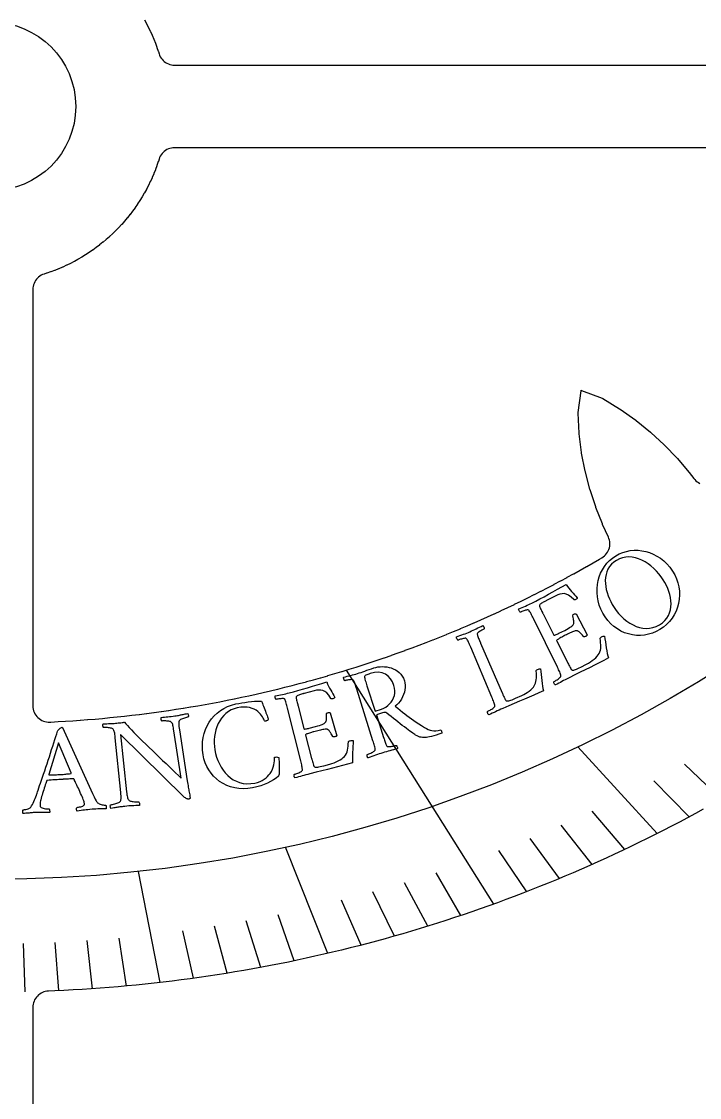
# Model space of a CAD drawing. Header units: millimetres. Extents: x -31.9 to 31.9, y -31.9 to 31.9.
# Drawn here: x 0.46 to 10.93, y -15.29 to 1.31 of the extents above; entities that cross this region are included whole.
import ezdxf

# ---------------------------------------------------------------- set-up
doc = ezdxf.new("R2010")
doc.units = ezdxf.units.MM
for name, color, linetype in [('CUT_INNER', 6, 'Continuous'), ('ENGRAVE', 7, 'Continuous'), ('ENGRAVE_FINE', 8, 'Continuous'), ('TEXT', 5, 'Continuous')]:
    doc.layers.add(name, color=color, linetype=linetype)

msp = doc.modelspace()

# ---------------------------------------------------------------- linework, layer by layer
at = {"layer": 'CUT_INNER'}
for points in [[(2.36, 1.3351), (2.3906, 1.2795), (2.392, 1.2768), (2.4213, 1.2205), (2.4227, 1.2177), (2.4505, 1.1607), (2.4518, 1.1579), (2.4782, 1.1002), (2.4795, 1.0974), (2.5045, 1.0391), (2.5057, 1.0362), (2.5292, 0.9773), (2.5303, 0.9744), (2.5525, 0.9149), (2.5535, 0.912), (2.5741, 0.852), (2.5751, 0.8491), (2.5867, 0.8125), (2.5952, 0.7897), (2.6058, 0.7679), (2.6185, 0.7472), (2.6331, 0.7278), (2.6496, 0.7099), (2.6677, 0.6937), (2.6873, 0.6793), (2.7082, 0.667), (2.7302, 0.6567), (2.7531, 0.6486), (2.7767, 0.6427), (2.8008, 0.6392), (2.825, 0.638), (11.4475, 0.638)], [(11.4475, -0.638), (2.825, -0.638), (2.8008, -0.6392), (2.7767, -0.6427), (2.7531, -0.6486), (2.7302, -0.6567), (2.7082, -0.667), (2.6873, -0.6793), (2.6677, -0.6937), (2.6496, -0.7099), (2.6331, -0.7278), (2.6185, -0.7472), (2.6058, -0.7679), (2.5952, -0.7897), (2.5867, -0.8125), (2.5751, -0.8491), (2.5741, -0.852), (2.5535, -0.912), (2.5525, -0.9149), (2.5303, -0.9744), (2.5292, -0.9773), (2.5057, -1.0362), (2.5045, -1.0391), (2.4795, -1.0974), (2.4782, -1.1002), (2.4518, -1.1579), (2.4505, -1.1607), (2.4227, -1.2177), (2.4213, -1.2205), (2.392, -1.2768), (2.3906, -1.2795), (2.36, -1.3351), (2.3585, -1.3378), (2.3265, -1.3927), (2.3249, -1.3953), (2.2916, -1.4493), (2.29, -1.4519), (2.2554, -1.5051), (2.2537, -1.5077), (2.2177, -1.56), (2.216, -1.5625), (2.1788, -1.614), (2.177, -1.6165), (2.1385, -1.667), (2.1366, -1.6694), (2.097, -1.719), (2.095, -1.7213), (2.0542, -1.7699), (2.0522, -1.7722), (2.0101, -1.8198), (2.008, -1.8221), (1.9648, -1.8686), (1.9627, -1.8708), (1.9184, -1.9162), (1.9162, -1.9184), (1.8708, -1.9627), (1.8686, -1.9648), (1.8221, -2.008), (1.8198, -2.0101), (1.7722, -2.0522), (1.7699, -2.0542), (1.7213, -2.095), (1.719, -2.097), (1.6694, -2.1366), (1.667, -2.1385), (1.6165, -2.177), (1.614, -2.1788), (1.5625, -2.216), (1.56, -2.2177), (1.5077, -2.2537), (1.5051, -2.2554), (1.4519, -2.29), (1.4493, -2.2916), (1.3953, -2.3249), (1.3927, -2.3265), (1.3378, -2.3585), (1.3351, -2.36), (1.2795, -2.3906), (1.2768, -2.392), (1.2205, -2.4213), (1.2177, -2.4227), (1.1607, -2.4505), (1.1579, -2.4518), (1.1002, -2.4782), (1.0974, -2.4795), (1.0391, -2.5045), (1.0362, -2.5057), (0.9773, -2.5292), (0.9744, -2.5303), (0.9149, -2.5525), (0.912, -2.5535), (0.852, -2.5741), (0.8491, -2.5751), (0.8125, -2.5867), (0.7897, -2.5952), (0.7679, -2.6058), (0.7472, -2.6185), (0.7278, -2.6331), (0.7099, -2.6496), (0.6937, -2.6677), (0.6793, -2.6873), (0.667, -2.7082), (0.6567, -2.7302), (0.6486, -2.7531), (0.6427, -2.7767), (0.6392, -2.8008), (0.638, -2.825), (0.638, -9.2503), (0.6393, -9.2755), (0.6431, -9.3004), (0.6494, -9.3249), (0.6581, -9.3486), (0.6692, -9.3713), (0.6826, -9.3927), (0.698, -9.4127), (0.7153, -9.431), (0.7345, -9.4475), (0.7551, -9.462), (0.7772, -9.4743), (0.8004, -9.4844), (0.8244, -9.492), (0.8491, -9.4972), (0.8742, -9.4999), (0.8995, -9.5), (0.9137, -9.4993), (0.9153, -9.4993), (1.0279, -9.4934), (1.0295, -9.4933), (1.1421, -9.4867), (1.1436, -9.4866), (1.2562, -9.4794), (1.2577, -9.4793), (1.3703, -9.4713), (1.3718, -9.4712), (1.4843, -9.4625), (1.4858, -9.4624), (1.5983, -9.4531), (1.5998, -9.453), (1.7122, -9.4429), (1.7137, -9.4428), (1.826, -9.4321), (1.8275, -9.4319), (1.9398, -9.4205), (1.9413, -9.4204), (2.0535, -9.4083), (2.055, -9.4081), (2.1671, -9.3953), (2.1686, -9.3951), (2.2807, -9.3817), (2.2822, -9.3815), (2.3941, -9.3673), (2.3956, -9.3671), (2.5075, -9.3523), (2.509, -9.3521), (2.6207, -9.3366), (2.6223, -9.3363), (2.7339, -9.3201), (2.7354, -9.3199), (2.847, -9.303), (2.8485, -9.3028), (2.9599, -9.2852), (2.9615, -9.285), (3.0728, -9.2667), (3.0743, -9.2664), (3.1855, -9.2475), (3.187, -9.2472), (3.2981, -9.2276), (3.2996, -9.2273), (3.4106, -9.207), (3.4121, -9.2067), (3.523, -9.1857), (3.5245, -9.1855), (3.6352, -9.1638), (3.6367, -9.1635), (3.7473, -9.1411), (3.7488, -9.1408), (3.8593, -9.1178), (3.8608, -9.1175), (3.9711, -9.0938), (3.9726, -9.0934), (4.0827, -9.0691), (4.0842, -9.0687), (4.1942, -9.0437), (4.1957, -9.0433), (4.3056, -9.0176), (4.3071, -9.0172), (4.4168, -8.9908), (4.4182, -8.9905), (4.5278, -8.9634), (4.5293, -8.963), (4.6386, -8.9353), (4.6401, -8.9349), (4.7493, -8.9065), (4.7508, -8.9061), (4.8598, -8.877), (4.8613, -8.8766), (4.9701, -8.8468), (4.9716, -8.8464), (5.0802, -8.816), (5.0817, -8.8156), (5.1901, -8.7845), (5.1916, -8.7841), (5.2999, -8.7523), (5.3013, -8.7519), (5.4094, -8.7194), (5.4109, -8.719), (5.5187, -8.6859), (5.5202, -8.6855), (5.6279, -8.6517), (5.6293, -8.6513), (5.7368, -8.6169), (5.7382, -8.6164), (5.8455, -8.5813), (5.8469, -8.5808), (5.954, -8.5451), (5.9554, -8.5446), (6.0622, -8.5083), (6.0637, -8.5078), (6.1702, -8.4707), (6.1717, -8.4702), (6.278, -8.4325), (6.2795, -8.432), (6.3856, -8.3937), (6.387, -8.3932), (6.4929, -8.3542), (6.4943, -8.3536), (6.6, -8.314), (6.6014, -8.3135), (6.7068, -8.2732), (6.7082, -8.2726), (6.8134, -8.2317), (6.8148, -8.2311), (6.9197, -8.1896), (6.9211, -8.189), (7.0257, -8.1468), (7.0271, -8.1462), (7.1315, -8.1034), (7.1329, -8.1028), (7.237, -8.0593), (7.2384, -8.0587), (7.3423, -8.0145), (7.3437, -8.0139), (7.4472, -7.9692), (7.4486, -7.9686), (7.5519, -7.9231), (7.5533, -7.9225), (7.6563, -7.8765), (7.6577, -7.8759), (7.7605, -7.8292), (7.7618, -7.8286), (7.8643, -7.7813), (7.8657, -7.7806), (7.9678, -7.7327), (7.9692, -7.732), (8.071, -7.6835), (8.0724, -7.6828), (8.174, -7.6336), (8.1753, -7.633), (8.2766, -7.5832), (8.278, -7.5825), (8.3789, -7.5321), (8.3803, -7.5314), (8.4809, -7.4803), (8.4822, -7.4796), (8.5825, -7.428), (8.5839, -7.4273), (8.6839, -7.375), (8.6853, -7.3743), (8.7849, -7.3214), (8.7863, -7.3207), (8.8856, -7.2672), (8.887, -7.2665), (8.986, -7.2124), (8.9873, -7.2116), (9.086, -7.1569), (9.0873, -7.1562), (9.1857, -7.1009), (9.187, -7.1001), (9.285, -7.0442), (9.2863, -7.0435), (9.384, -6.9869), (9.3853, -6.9862), (9.4214, -6.965), (9.4419, -6.9515), (9.4611, -6.9361), (9.4786, -6.9189), (9.4943, -6.9001), (9.5081, -6.8798), (9.5199, -6.8583), (9.5295, -6.8357), (9.5368, -6.8123), (9.5418, -6.7882), (9.5444, -6.7638), (9.5447, -6.7393), (9.5425, -6.7148), (9.5379, -6.6907), (9.531, -6.6672), (9.5218, -6.6444), (9.4316, -6.4494), (9.4288, -6.4428), (9.3283, -6.188), (9.3258, -6.1811), (9.2395, -5.9179), (9.2374, -5.9106), (9.1662, -5.6385), (9.1644, -5.6309), (9.1093, -5.3494), (9.108, -5.3412), (9.071, -5.0498), (9.0701, -5.0398), (9.0561, -4.7354), (9.0561, -4.7301), (9.0565, -4.7247), (9.0993, -4.3864), (9.1003, -4.3806), (9.106, -4.3824), (9.4245, -4.5042), (9.4295, -4.5063), (9.4342, -4.5088), (9.696, -4.6646), (9.7044, -4.6701), (9.9439, -4.8401), (9.9506, -4.8452), (10.1729, -5.0265), (10.1788, -5.0316), (10.3852, -5.2227), (10.3905, -5.228), (10.582, -5.4281), (10.587, -5.4336), (10.7643, -5.6423), (10.7688, -5.6479), (10.8387, -5.7405), (10.8544, -5.7593), (10.8718, -5.7765), (10.8908, -5.7918), (10.9112, -5.8053), (10.9329, -5.8166)], [(10.9869, -10.8447), (10.8642, -10.9118), (10.7411, -10.978), (10.6177, -11.0436), (10.4938, -11.1083), (10.3695, -11.1723), (10.2448, -11.2356), (10.1197, -11.2981), (9.9943, -11.3598), (9.8685, -11.4207), (9.7423, -11.4809), (9.6157, -11.5403), (9.4888, -11.5989), (9.3615, -11.6567), (9.2339, -11.7138), (9.1059, -11.77), (8.9776, -11.8255), (8.8489, -11.8802), (8.7199, -11.9341), (8.5906, -11.9872), (8.4609, -12.0395), (8.331, -12.091), (8.2007, -12.1418), (8.0701, -12.1917), (7.9392, -12.2408), (7.808, -12.2891), (7.6765, -12.3366), (7.5448, -12.3833), (7.4127, -12.4292), (7.2804, -12.4743), (7.1478, -12.5185), (7.0149, -12.562), (6.8817, -12.6046), (6.7483, -12.6464), (6.6147, -12.6874), (6.4808, -12.7276), (6.3466, -12.767), (6.2122, -12.8055), (6.0776, -12.8432), (5.9428, -12.8801), (5.8077, -12.9161), (5.6724, -12.9513), (5.5369, -12.9857), (5.4012, -13.0193), (5.2653, -13.052), (5.1291, -13.0839), (4.9928, -13.115), (4.8563, -13.1452), (4.7196, -13.1746), (4.5828, -13.2031), (4.4458, -13.2308), (4.3086, -13.2577), (4.1712, -13.2837), (4.0337, -13.3088), (3.896, -13.3332), (3.7582, -13.3567), (3.6202, -13.3793), (3.4821, -13.4011), (3.3439, -13.422), (3.2056, -13.4421), (3.0671, -13.4614), (2.9285, -13.4798), (2.7898, -13.4973), (2.651, -13.514), (2.5121, -13.5298), (2.3731, -13.5448), (2.234, -13.559), (2.0948, -13.5722), (1.9556, -13.5847), (1.8163, -13.5962), (1.6769, -13.607), (1.5374, -13.6168), (1.3979, -13.6258), (1.2583, -13.634), (1.1187, -13.6413), (0.9791, -13.6477), (0.878, -13.6517), (0.8542, -13.6538), (0.8307, -13.6582), (0.8077, -13.6648), (0.7855, -13.6735), (0.7641, -13.6844), (0.744, -13.6972), (0.7251, -13.7119), (0.7077, -13.7283), (0.692, -13.7463), (0.6781, -13.7658), (0.6661, -13.7864), (0.6561, -13.8082), (0.6482, -13.8308), (0.6426, -13.854), (0.6391, -13.8777), (0.638, -13.9015), (0.638, -19.9685)]]:
    msp.add_lwpolyline(points, dxfattribs=at)
msp.add_circle((0, 0), 1.3, dxfattribs=at)
at = {"layer": 'ENGRAVE'}
for points in [[(7.7541, -12.3087), (5.4795, -8.698)], [(10.2736, -11.221), (9.048, -9.8824)], [(5.1905, -13.0697), (4.5399, -11.4314)], [(2.6012, -13.5198), (2.2711, -11.8041)]]:
    msp.add_lwpolyline(points, dxfattribs=at)
msp.add_circle((0, 9.1156), 21.0426, dxfattribs=at)
at = {"layer": 'ENGRAVE_FINE'}
for points in [[(11.2638, -10.6898), (10.6971, -10.152)], [(10.7702, -10.9625), (10.2244, -10.4069)], [(9.7743, -11.4657), (9.2723, -10.8767)], [(9.2725, -11.6966), (8.7932, -11.092)], [(8.7684, -11.9139), (8.3125, -11.2945)], [(8.2622, -12.1179), (7.8302, -11.4843)], [(7.2442, -12.4864), (6.8615, -11.8269)], [(6.7328, -12.6513), (6.3755, -11.9799)], [(5.7058, -12.9427), (5.4005, -12.2503)], [(6.2199, -12.8033), (5.8884, -12.121)], [(4.157, -13.2863), (3.9324, -12.5686)], [(4.6742, -13.1841), (4.4224, -12.474)], [(3.1204, -13.4541), (2.951, -12.7238)], [(3.639, -13.3763), (3.4419, -12.6518)], [(0.5206, -13.6628), (0.4922, -12.9168)], [(1.0411, -13.6449), (0.9843, -12.9003)], [(1.5614, -13.6152), (1.4763, -12.8728)], [(2.0815, -13.5735), (1.9681, -12.8342)]]:
    msp.add_lwpolyline(points, dxfattribs=at)
at = {"layer": 'TEXT'}
for points in [[(9.6347, -6.935), (9.6887, -6.906), (9.7442, -6.8828), (9.8013, -6.8656), (9.86, -6.8542), (9.9195, -6.8487), (9.9791, -6.849), (10.0387, -6.8553), (10.0984, -6.8674), (10.1574, -6.8852), (10.2149, -6.9087), (10.2709, -6.9378), (10.3254, -6.9726), (10.3774, -7.0132), (10.4259, -7.0597), (10.471, -7.1122), (10.5125, -7.1708), (10.5467, -7.2296), (10.5743, -7.29), (10.5952, -7.3518), (10.6093, -7.4151), (10.6171, -7.4789), (10.6188, -7.5424), (10.6146, -7.6054), (10.6043, -7.6681), (10.5881, -7.7293), (10.5661, -7.7881), (10.5383, -7.8444), (10.5047, -7.8983), (10.4656, -7.9486), (10.4213, -7.9944), (10.3719, -8.0356), (10.3174, -8.0722), (10.2603, -8.1028), (10.2016, -8.1272), (10.1411, -8.1454), (10.0791, -8.1573), (10.0165, -8.1628), (9.9545, -8.1619), (9.8931, -8.1546), (9.8324, -8.1409), (9.7731, -8.1209), (9.716, -8.095), (9.6611, -8.0632), (9.6084, -8.0254), (9.559, -7.9819), (9.5136, -7.9327), (9.4724, -7.878), (9.4352, -7.8176), (9.4048, -7.7566), (9.3808, -7.6946), (9.3632, -7.6317), (9.3519, -7.5677), (9.3465, -7.5037), (9.3467, -7.4408), (9.3524, -7.3789), (9.3635, -7.3179), (9.38, -7.2588), (9.4017, -7.2024), (9.4286, -7.1486), (9.4607, -7.0975), (9.4976, -7.0499), (9.5388, -7.007), (9.5845, -6.9687), (9.6347, -6.935)], [(9.6458, -7.0056), (9.6037, -7.0342), (9.568, -7.0661), (9.5385, -7.1013), (9.5155, -7.1398), (9.4979, -7.1808), (9.4853, -7.2233), (9.4775, -7.2675), (9.4745, -7.3133), (9.4759, -7.3601), (9.481, -7.4073), (9.49, -7.455), (9.5027, -7.503), (9.5186, -7.5506), (9.5368, -7.5968), (9.5575, -7.6416), (9.5806, -7.685), (9.6106, -7.7337), (9.6438, -7.7803), (9.6804, -7.8249), (9.7203, -7.8675), (9.7629, -7.907), (9.8075, -7.9424), (9.854, -7.9738), (9.9026, -8.001), (9.9526, -8.0233), (10.0032, -8.0398), (10.0546, -8.0504), (10.1066, -8.0551), (10.1587, -8.0529), (10.2102, -8.0427), (10.2611, -8.0246), (10.3113, -7.9986), (10.3559, -7.968), (10.3938, -7.9342), (10.425, -7.8972), (10.4493, -7.857), (10.4675, -7.8144), (10.4804, -7.7702), (10.488, -7.7243), (10.4903, -7.6769), (10.4879, -7.6286), (10.4814, -7.5804), (10.4707, -7.5322), (10.456, -7.484), (10.4381, -7.4367), (10.4178, -7.391), (10.3951, -7.347), (10.37, -7.3046), (10.3379, -7.2574), (10.3027, -7.2124), (10.2645, -7.1696), (10.2232, -7.1291), (10.1796, -7.0916), (10.1343, -7.0582), (10.0873, -7.0287), (10.0386, -7.0032), (9.989, -6.9824), (9.9393, -6.9671), (9.8895, -6.9572), (9.8395, -6.9528), (9.7899, -6.9548), (9.741, -6.9643), (9.693, -6.9812), (9.6458, -7.0056)], [(8.3405, -7.6642), (8.4009, -7.6336), (8.4638, -7.6007), (8.5292, -7.5653), (8.5971, -7.5274), (8.6659, -7.4887), (8.734, -7.4509), (8.8015, -7.4138), (8.8684, -7.3776), (8.8901, -7.4072), (8.9118, -7.4352), (8.9334, -7.4614), (8.955, -7.4859), (8.9766, -7.5099), (8.9982, -7.5345), (9.0199, -7.5595), (9.0416, -7.5851), (9.0387, -7.5917), (9.0336, -7.598), (9.0265, -7.604), (9.0173, -7.6096), (9.0071, -7.6142), (8.9986, -7.6158), (8.9918, -7.6144), (8.9868, -7.6101), (8.9463, -7.5708), (8.9082, -7.5424), (8.8725, -7.5249), (8.8392, -7.5184), (8.8069, -7.5196), (8.7744, -7.5254), (8.7417, -7.5358), (8.7086, -7.5509), (8.5654, -7.6249), (8.5592, -7.6282), (8.551, -7.6326), (8.5406, -7.6382), (8.5282, -7.645), (8.515, -7.6525), (8.5025, -7.6601), (8.4905, -7.6678), (8.4791, -7.6756), (8.4695, -7.6831), (8.4627, -7.69), (8.4589, -7.6963), (8.458, -7.7019), (8.4605, -7.7127), (8.4642, -7.7246), (8.4692, -7.7376), (8.4754, -7.7516), (8.4823, -7.7662), (8.4894, -7.781), (8.4967, -7.796), (8.5042, -7.8112), (8.5072, -7.8171), (8.5099, -7.8224), (8.5122, -7.827), (8.5142, -7.8309), (8.6781, -8.1572), (8.6812, -8.1598), (8.6868, -8.1602), (8.6949, -8.1585), (8.7055, -8.1547), (8.7177, -8.1495), (8.7305, -8.1438), (8.7437, -8.1375), (8.7575, -8.1306), (8.8472, -8.0848), (8.8761, -8.0696), (8.9014, -8.0557), (8.923, -8.043), (8.9409, -8.0317), (8.9556, -8.0211), (8.9675, -8.0105), (8.9764, -8), (8.9824, -7.9896), (8.9862, -7.9787), (8.9882, -7.9668), (8.9886, -7.9537), (8.9872, -7.9395), (8.9845, -7.9236), (8.9809, -7.9054), (8.9763, -7.8848), (8.9707, -7.862), (8.97, -7.8554), (8.9727, -7.849), (8.9789, -7.8428), (8.9884, -7.8367), (8.9983, -7.8322), (9.0073, -7.8295), (9.0154, -7.8288), (9.0225, -7.83), (9.1961, -8.1559), (9.1933, -8.1613), (9.1883, -8.1668), (9.1811, -8.1723), (9.1716, -8.1779), (9.1616, -8.1823), (9.1527, -8.184), (9.1451, -8.1831), (9.1385, -8.1795), (9.1204, -8.1595), (9.1047, -8.1427), (9.0913, -8.129), (9.0803, -8.1184), (9.0711, -8.1102), (9.063, -8.1037), (9.0561, -8.0988), (9.0504, -8.0956), (9.0451, -8.0935), (9.0397, -8.0918), (9.0342, -8.0907), (9.0285, -8.0901), (9.0209, -8.0899), (9.0108, -8.0917), (8.9982, -8.0956), (8.9829, -8.1015), (8.9661, -8.1087), (8.9486, -8.1165), (8.9304, -8.125), (8.9116, -8.134), (8.8927, -8.1432), (8.8744, -8.1523), (8.8568, -8.1611), (8.8397, -8.1698), (8.8279, -8.1759), (8.8153, -8.1825), (8.8021, -8.1896), (8.7881, -8.1972), (8.7743, -8.205), (8.7615, -8.2124), (8.7499, -8.2195), (8.7394, -8.2263), (8.731, -8.2328), (8.7257, -8.2386), (8.7233, -8.2439), (8.7241, -8.2487), (8.8916, -8.5822), (8.8926, -8.5842), (8.8939, -8.5867), (8.8953, -8.5896), (8.897, -8.5929), (8.9038, -8.6064), (8.9117, -8.6215), (8.9205, -8.6384), (8.9303, -8.657), (8.94, -8.6742), (8.9484, -8.6867), (8.9554, -8.6946), (8.9611, -8.6977), (8.9735, -8.6986), (8.9864, -8.6976), (8.9996, -8.6949), (9.0133, -8.6905), (9.0289, -8.684), (9.0482, -8.6753), (9.0709, -8.6644), (9.0973, -8.6511), (9.1824, -8.6072), (9.2136, -8.5901), (9.2436, -8.5714), (9.2726, -8.5513), (9.3005, -8.5297), (9.3259, -8.5075), (9.3474, -8.4856), (9.365, -8.464), (9.3788, -8.4427), (9.3909, -8.4186), (9.3992, -8.3928), (9.4038, -8.3655), (9.4047, -8.3366), (9.4032, -8.3065), (9.401, -8.2756), (9.398, -8.2438), (9.3942, -8.2111), (9.3946, -8.2049), (9.3978, -8.1989), (9.4041, -8.1929), (9.4132, -8.1871), (9.4281, -8.1798), (9.4411, -8.1753), (9.4522, -8.1735), (9.4614, -8.1745), (9.4683, -8.2172), (9.4751, -8.2613), (9.482, -8.3069), (9.4889, -8.3538), (9.4962, -8.3994), (9.5044, -8.4407), (9.5137, -8.4777), (9.524, -8.5105), (9.4528, -8.5485), (9.3815, -8.5856), (9.31, -8.6219), (9.2383, -8.6574), (9.1644, -8.6936), (9.086, -8.7323), (9.0031, -8.7734), (8.9157, -8.8169), (8.8855, -8.8321), (8.8569, -8.8468), (8.8302, -8.8611), (8.8052, -8.8748), (8.7807, -8.8882), (8.7556, -8.9015), (8.7299, -8.9146), (8.7035, -8.9275), (8.6982, -8.9248), (8.6934, -8.9202), (8.6889, -8.9137), (8.6848, -8.9053), (8.6816, -8.8966), (8.6795, -8.889), (8.6787, -8.8824), (8.6791, -8.8769), (8.6856, -8.8736), (8.6944, -8.8687), (8.7052, -8.8624), (8.7181, -8.8547), (8.7319, -8.846), (8.7449, -8.8369), (8.7574, -8.8274), (8.7692, -8.8175), (8.7791, -8.8081), (8.7858, -8.7999), (8.7893, -8.793), (8.7896, -8.7874), (8.7872, -8.7742), (8.7832, -8.7599), (8.7776, -8.7443), (8.7704, -8.7276), (8.7622, -8.7099), (8.7536, -8.6917), (8.7445, -8.6728), (8.735, -8.6533), (8.3659, -7.9024), (8.3562, -7.8829), (8.3467, -7.864), (8.3374, -7.8457), (8.3283, -7.828), (8.3193, -7.8117), (8.3103, -7.7975), (8.3014, -7.7853), (8.2926, -7.7751), (8.2878, -7.7712), (8.2804, -7.7694), (8.2705, -7.7696), (8.258, -7.772), (8.2441, -7.7757), (8.23, -7.7798), (8.2158, -7.7844), (8.2014, -7.7895), (8.1881, -7.7945), (8.1771, -7.7988), (8.1684, -7.8023), (8.1621, -7.8052), (8.1577, -7.802), (8.1532, -7.7972), (8.1486, -7.7908), (8.1438, -7.7828), (8.1399, -7.7744), (8.1375, -7.7669), (8.1368, -7.7603), (8.1377, -7.7546), (8.1639, -7.7431), (8.1899, -7.7318), (8.2157, -7.7207), (8.2414, -7.7098), (8.2667, -7.6988), (8.2917, -7.6875), (8.3163, -7.676), (8.3405, -7.6642)], [(7.8819, -9.0478), (7.8828, -9.0499), (7.8839, -9.0524), (7.8852, -9.0554), (7.8867, -9.0589), (7.8906, -9.0678), (7.895, -9.078), (7.8999, -9.0894), (7.9055, -9.1021), (7.9112, -9.1151), (7.917, -9.1275), (7.9228, -9.1391), (7.9285, -9.1501), (7.934, -9.1595), (7.9389, -9.1664), (7.9433, -9.1707), (7.9471, -9.1726), (7.9595, -9.1741), (7.9724, -9.1739), (7.9858, -9.172), (7.9997, -9.1683), (8.0157, -9.1627), (8.0354, -9.1551), (8.0587, -9.1454), (8.0858, -9.1337), (8.1881, -9.088), (8.2144, -9.0752), (8.2413, -9.0604), (8.2688, -9.0434), (8.2968, -9.0244), (8.3232, -9.0041), (8.3456, -8.9835), (8.364, -8.9626), (8.3785, -8.9415), (8.3888, -8.9209), (8.3974, -8.8984), (8.4043, -8.8738), (8.4096, -8.8473), (8.4127, -8.8181), (8.4133, -8.7857), (8.4114, -8.75), (8.4069, -8.7111), (8.4076, -8.7049), (8.4112, -8.699), (8.4178, -8.6935), (8.4272, -8.6881), (8.4426, -8.6817), (8.4558, -8.6779), (8.4669, -8.6768), (8.476, -8.6783), (8.4805, -8.7213), (8.4849, -8.7657), (8.4892, -8.8116), (8.4934, -8.8588), (8.4982, -8.9047), (8.5041, -8.9464), (8.5113, -8.9839), (8.5197, -9.0173), (8.4465, -9.0512), (8.3732, -9.0843), (8.2998, -9.1165), (8.2263, -9.1479), (8.1504, -9.1799), (8.07, -9.2142), (7.9849, -9.2506), (7.8952, -9.289), (7.8641, -9.3025), (7.8348, -9.3156), (7.8073, -9.3283), (7.7816, -9.3406), (7.7564, -9.3526), (7.7306, -9.3645), (7.7042, -9.3761), (7.6771, -9.3876), (7.672, -9.3845), (7.6674, -9.3796), (7.6633, -9.3729), (7.6597, -9.3644), (7.6569, -9.3555), (7.6553, -9.3477), (7.6548, -9.3411), (7.6555, -9.3357), (7.6623, -9.3327), (7.6713, -9.3283), (7.6824, -9.3227), (7.6958, -9.3157), (7.71, -9.3078), (7.7236, -9.2994), (7.7365, -9.2907), (7.7489, -9.2814), (7.7593, -9.2726), (7.7665, -9.2648), (7.7703, -9.2581), (7.771, -9.2525), (7.7693, -9.2392), (7.7661, -9.2246), (7.7613, -9.2088), (7.7551, -9.1917), (7.748, -9.1736), (7.7404, -9.1549), (7.7324, -9.1355), (7.724, -9.1155), (7.3975, -8.3451), (7.389, -8.3251), (7.3806, -8.3057), (7.3723, -8.2869), (7.3642, -8.2688), (7.3561, -8.252), (7.3479, -8.2372), (7.3398, -8.2246), (7.3316, -8.2139), (7.327, -8.2097), (7.3197, -8.2075), (7.3098, -8.2072), (7.2971, -8.2089), (7.283, -8.2117), (7.2688, -8.2151), (7.2543, -8.2189), (7.2397, -8.2232), (7.2261, -8.2274), (7.2149, -8.2311), (7.206, -8.2341), (7.1995, -8.2366), (7.1953, -8.2332), (7.1911, -8.2282), (7.1868, -8.2215), (7.1826, -8.2132), (7.1791, -8.2046), (7.1771, -8.197), (7.1768, -8.1904), (7.178, -8.1847), (7.2048, -8.1747), (7.2314, -8.1649), (7.2578, -8.1553), (7.284, -8.1458), (7.31, -8.1362), (7.3356, -8.1264), (7.3607, -8.1163), (7.3856, -8.1059), (7.4108, -8.0948), (7.4356, -8.0835), (7.4598, -8.072), (7.4836, -8.0602), (7.5074, -8.0483), (7.5318, -8.0361), (7.5567, -8.0239), (7.5822, -8.0114), (7.5872, -8.0144), (7.5917, -8.0193), (7.5959, -8.0259), (7.5998, -8.0344), (7.6028, -8.0432), (7.6047, -8.0508), (7.6054, -8.0574), (7.605, -8.0628), (7.5987, -8.0658), (7.5904, -8.0701), (7.58, -8.0757), (7.5676, -8.0826), (7.5545, -8.0902), (7.5419, -8.098), (7.5299, -8.1059), (7.5185, -8.114), (7.5089, -8.1219), (7.5021, -8.1293), (7.4984, -8.1363), (7.4975, -8.1428), (7.4995, -8.1537), (7.5025, -8.1658), (7.5068, -8.179), (7.5121, -8.1933), (7.5183, -8.2086), (7.5249, -8.2244), (7.5318, -8.241), (7.5392, -8.2581), (7.5404, -8.2609), (7.5416, -8.2636), (7.5428, -8.2664), (7.544, -8.2692), (7.5452, -8.2719), (7.5464, -8.2747), (7.5476, -8.2775), (7.5488, -8.2802)], [(5.9012, -8.665), (5.9318, -8.6563), (5.9637, -8.65), (5.997, -8.6461), (6.0316, -8.6446), (6.0666, -8.6456), (6.1013, -8.6494), (6.1356, -8.6559), (6.1694, -8.6651), (6.2023, -8.6774), (6.2334, -8.693), (6.2629, -8.712), (6.2906, -8.7343), (6.3159, -8.7603), (6.3381, -8.7902), (6.357, -8.824), (6.3727, -8.8618), (6.3821, -8.8954), (6.3868, -8.9302), (6.3869, -8.9661), (6.3822, -9.0031), (6.3735, -9.0402), (6.3616, -9.0763), (6.3463, -9.1114), (6.3277, -9.1454), (6.3066, -9.1774), (6.2837, -9.2062), (6.2589, -9.2319), (6.2324, -9.2545), (6.2702, -9.2863), (6.307, -9.3165), (6.3429, -9.3452), (6.3778, -9.3723), (6.4125, -9.3984), (6.4477, -9.4243), (6.4834, -9.4497), (6.5196, -9.4749), (6.5571, -9.5004), (6.5968, -9.5272), (6.6386, -9.5551), (6.6826, -9.5843), (6.7119, -9.6017), (6.741, -9.6155), (6.7697, -9.6257), (6.7981, -9.6322), (6.8277, -9.635), (6.8601, -9.6337), (6.8953, -9.6284), (6.9333, -9.6191), (6.9381, -9.6225), (6.942, -9.6281), (6.9452, -9.6359), (6.9475, -9.6459), (6.9492, -9.6558), (6.9503, -9.6636), (6.9508, -9.6691), (6.9508, -9.6725), (6.9057, -9.6887), (6.8641, -9.7025), (6.8262, -9.7139), (6.7919, -9.723), (6.7615, -9.73), (6.7351, -9.7351), (6.7129, -9.7384), (6.6947, -9.7397), (6.6826, -9.7391), (6.6682, -9.7382), (6.6515, -9.7368), (6.6325, -9.7351), (6.6119, -9.7315), (6.5904, -9.7246), (6.5681, -9.7144), (6.545, -9.7009), (6.5348, -9.6939), (6.5209, -9.6843), (6.5034, -9.6719), (6.4824, -9.6567), (6.4584, -9.6393), (6.4322, -9.6199), (6.4038, -9.5986), (6.3732, -9.5754), (6.341, -9.5508), (6.3079, -9.5253), (6.2737, -9.4989), (6.2385, -9.4716), (6.2031, -9.444), (6.1684, -9.4165), (6.1344, -9.3891), (6.101, -9.3619), (6.0885, -9.355), (6.0737, -9.3519), (6.0565, -9.3528), (6.0369, -9.3576), (5.9407, -9.3888), (6.0523, -9.7365), (6.0532, -9.7394), (6.0541, -9.7423), (6.0551, -9.7451), (6.056, -9.748), (6.0569, -9.7509), (6.0578, -9.7537), (6.0587, -9.7566), (6.0597, -9.7595), (6.0654, -9.7772), (6.071, -9.794), (6.0765, -9.81), (6.0818, -9.8251), (6.0871, -9.839), (6.0926, -9.8514), (6.0983, -9.8622), (6.1042, -9.8716), (6.1091, -9.8752), (6.1168, -9.8776), (6.1274, -9.8788), (6.1408, -9.8788), (6.1557, -9.8779), (6.171, -9.8761), (6.1865, -9.8736), (6.2024, -9.8704), (6.2171, -9.867), (6.2292, -9.864), (6.2388, -9.8614), (6.2459, -9.8593), (6.25, -9.8629), (6.254, -9.8682), (6.2578, -9.8752), (6.2615, -9.8837), (6.2643, -9.8926), (6.2656, -9.9003), (6.2653, -9.907), (6.2635, -9.9126), (6.234, -9.9203), (6.2052, -9.9278), (6.1771, -9.9351), (6.1495, -9.9424), (6.1222, -9.9498), (6.0946, -9.9577), (6.0667, -9.966), (6.0386, -9.9747), (6.0112, -9.9835), (5.9837, -9.9927), (5.9561, -10.0024), (5.9283, -10.0124), (5.9003, -10.0227), (5.8721, -10.0331), (5.8436, -10.0437), (5.815, -10.0545), (5.8102, -10.0509), (5.8061, -10.0456), (5.8027, -10.0385), (5.8, -10.0297), (5.7981, -10.0205), (5.7972, -10.0127), (5.7974, -10.0061), (5.7987, -10.0007), (5.8057, -9.9984), (5.815, -9.9949), (5.8267, -9.9904), (5.8407, -9.9848), (5.8556, -9.9783), (5.8699, -9.9713), (5.8837, -9.9639), (5.8969, -9.9559), (5.9081, -9.9481), (5.916, -9.9411), (5.9205, -9.9348), (5.9217, -9.9293), (5.9213, -9.9159), (5.9196, -9.9011), (5.9165, -9.8849), (5.912, -9.8672), (5.9066, -9.8485), (5.9009, -9.8291), (5.8949, -9.8091), (5.8885, -9.7884), (5.6378, -8.99), (5.6312, -8.9693), (5.6248, -8.9492), (5.6184, -8.9297), (5.6121, -8.9108), (5.6057, -8.8933), (5.599, -8.8778), (5.5922, -8.8644), (5.585, -8.853), (5.5809, -8.8484), (5.5739, -8.8455), (5.564, -8.8442), (5.5513, -8.8446), (5.537, -8.846), (5.5227, -8.8479), (5.5082, -8.8502), (5.4936, -8.8529), (5.4801, -8.8556), (5.4688, -8.8581), (5.4599, -8.8602), (5.4533, -8.862), (5.4494, -8.8582), (5.4457, -8.8528), (5.4421, -8.8457), (5.4387, -8.8371), (5.4361, -8.8282), (5.4349, -8.8204), (5.4352, -8.8138), (5.4369, -8.8083), (5.4645, -8.801), (5.4918, -8.7939), (5.5188, -8.787), (5.5454, -8.7802), (5.5718, -8.7734), (5.5979, -8.7663), (5.6238, -8.7587), (5.6494, -8.7508), (5.6764, -8.7422), (5.7042, -8.7329), (5.733, -8.723), (5.7627, -8.7125), (5.794, -8.7014), (5.8275, -8.6899), (5.8632, -8.6777), (5.9012, -8.665)], [(6.2113, -8.9373), (6.1873, -8.8806), (6.1574, -8.8322), (6.1216, -8.7918), (6.0798, -8.7596), (6.0315, -8.7379), (5.9759, -8.7295), (5.9132, -8.7341), (5.843, -8.7518), (5.8337, -8.755), (5.8224, -8.7591), (5.809, -8.7641), (5.7934, -8.7701), (5.7788, -8.7766), (5.7683, -8.7835), (5.7617, -8.7906), (5.7591, -8.798), (5.759, -8.8092), (5.7608, -8.823), (5.7643, -8.8396), (5.7695, -8.8589), (5.7757, -8.8797), (5.7821, -8.9005), (5.7886, -8.9214), (5.7953, -8.9423), (5.9223, -9.3315), (6.0201, -9.2998), (6.0547, -9.2861), (6.0871, -9.2685), (6.1173, -9.2469), (6.1451, -9.2214), (6.1698, -9.1928), (6.1903, -9.1618), (6.2067, -9.1284), (6.219, -9.0926), (6.2262, -9.0553), (6.2273, -9.0169), (6.2223, -8.9776), (6.2113, -8.9373)], [(4.597, -9.0501), (4.6625, -9.033), (4.7309, -9.0141), (4.8024, -8.9934), (4.8768, -8.9708), (4.9522, -8.9475), (5.0268, -8.925), (5.1006, -8.9031), (5.1736, -8.8819), (5.1886, -8.9154), (5.2039, -8.9473), (5.2194, -8.9775), (5.2353, -9.0061), (5.2513, -9.0341), (5.2673, -9.0626), (5.2831, -9.0917), (5.2989, -9.1214), (5.2947, -9.1272), (5.2884, -9.1322), (5.2802, -9.1366), (5.27, -9.1402), (5.2591, -9.1424), (5.2504, -9.1422), (5.2441, -9.1394), (5.2401, -9.1342), (5.2088, -9.0872), (5.1776, -9.0513), (5.1465, -9.0267), (5.1153, -9.0132), (5.0835, -9.0076), (5.0505, -9.0064), (5.0163, -9.0096), (4.9808, -9.0173), (4.8251, -9.0594), (4.8184, -9.0612), (4.8094, -9.0638), (4.7981, -9.0671), (4.7845, -9.0711), (4.7701, -9.0757), (4.7562, -9.0804), (4.7428, -9.0854), (4.73, -9.0906), (4.719, -9.0959), (4.711, -9.1012), (4.7059, -9.1065), (4.7038, -9.1119), (4.704, -9.123), (4.7051, -9.1354), (4.7073, -9.1491), (4.7103, -9.1641), (4.7139, -9.1798), (4.7177, -9.1958), (4.7217, -9.212), (4.7259, -9.2284), (4.7276, -9.2349), (4.729, -9.2406), (4.7303, -9.2456), (4.7314, -9.2498), (4.8225, -9.6035), (4.825, -9.6066), (4.8304, -9.6082), (4.8387, -9.6082), (4.8499, -9.6068), (4.8629, -9.6043), (4.8765, -9.6014), (4.8908, -9.5981), (4.9058, -9.5943), (5.0032, -9.5685), (5.0346, -9.5598), (5.0622, -9.5515), (5.086, -9.5437), (5.106, -9.5365), (5.1226, -9.5292), (5.1364, -9.5214), (5.1473, -9.513), (5.1554, -9.5041), (5.1614, -9.4943), (5.1659, -9.483), (5.169, -9.4703), (5.1707, -9.4561), (5.1715, -9.4401), (5.1718, -9.4215), (5.1716, -9.4004), (5.171, -9.3769), (5.1717, -9.3703), (5.1758, -9.3646), (5.1831, -9.3598), (5.1937, -9.356), (5.2043, -9.3536), (5.2137, -9.3529), (5.2217, -9.3539), (5.2285, -9.3566), (5.329, -9.7118), (5.3252, -9.7166), (5.3191, -9.7209), (5.3109, -9.7248), (5.3004, -9.7282), (5.2897, -9.7303), (5.2807, -9.7301), (5.2734, -9.7276), (5.2678, -9.7228), (5.2543, -9.6994), (5.2425, -9.6796), (5.2324, -9.6634), (5.2239, -9.6507), (5.2166, -9.6407), (5.2101, -9.6327), (5.2043, -9.6264), (5.1994, -9.6221), (5.1947, -9.6189), (5.1898, -9.6162), (5.1846, -9.6139), (5.1791, -9.6121), (5.1718, -9.6103), (5.1616, -9.6099), (5.1484, -9.611), (5.1322, -9.6135), (5.1142, -9.617), (5.0955, -9.621), (5.0759, -9.6254), (5.0556, -9.6302), (5.0352, -9.6352), (5.0154, -9.6402), (4.9963, -9.6451), (4.9778, -9.65), (4.9649, -9.6535), (4.9513, -9.6573), (4.9368, -9.6614), (4.9215, -9.6659), (4.9064, -9.6705), (4.8924, -9.675), (4.8795, -9.6795), (4.8678, -9.684), (4.8582, -9.6885), (4.8517, -9.6931), (4.8483, -9.6978), (4.848, -9.7026), (4.9412, -10.064), (4.9417, -10.0662), (4.9424, -10.0689), (4.9432, -10.072), (4.9442, -10.0757), (4.948, -10.0902), (4.9524, -10.1067), (4.9575, -10.1251), (4.9632, -10.1454), (4.969, -10.1642), (4.9745, -10.1782), (4.9797, -10.1873), (4.9846, -10.1917), (4.9966, -10.1951), (5.0093, -10.1969), (5.0228, -10.1971), (5.0371, -10.1956), (5.0538, -10.1926), (5.0744, -10.1882), (5.099, -10.1823), (5.1276, -10.1749), (5.2201, -10.1501), (5.2541, -10.1399), (5.2875, -10.1281), (5.3201, -10.1145), (5.3519, -10.0993), (5.3814, -10.083), (5.4071, -10.0661), (5.4289, -10.0488), (5.4468, -10.0309), (5.4638, -10.0098), (5.4774, -9.9864), (5.4877, -9.9607), (5.4946, -9.9327), (5.4996, -9.903), (5.504, -9.8723), (5.5077, -9.8406), (5.5109, -9.8078), (5.5126, -9.8018), (5.5171, -9.7966), (5.5244, -9.7921), (5.5346, -9.7884), (5.5507, -9.7844), (5.5644, -9.7828), (5.5756, -9.7834), (5.5843, -9.7863), (5.582, -9.8295), (5.5794, -9.874), (5.5765, -9.92), (5.5732, -9.9673), (5.5707, -10.0134), (5.5701, -10.0555), (5.5713, -10.0937), (5.5743, -10.1279), (5.4967, -10.15), (5.4192, -10.1711), (5.3416, -10.1915), (5.2641, -10.2109), (5.1842, -10.2307), (5.0994, -10.2519), (5.0097, -10.2745), (4.915, -10.2985), (4.8822, -10.307), (4.8512, -10.3153), (4.8221, -10.3235), (4.7947, -10.3317), (4.768, -10.3396), (4.7406, -10.3472), (4.7127, -10.3546), (4.6841, -10.3617), (4.6796, -10.3579), (4.6759, -10.3523), (4.6729, -10.345), (4.6706, -10.336), (4.6693, -10.3268), (4.6689, -10.3189), (4.6695, -10.3123), (4.671, -10.307), (4.6782, -10.3051), (4.6877, -10.3023), (4.6996, -10.2984), (4.7139, -10.2936), (4.7292, -10.288), (4.7439, -10.2819), (4.758, -10.2753), (4.7717, -10.2681), (4.7834, -10.2609), (4.7917, -10.2544), (4.7965, -10.2484), (4.798, -10.243), (4.7984, -10.2296), (4.7976, -10.2147), (4.7954, -10.1983), (4.7919, -10.1804), (4.7877, -10.1614), (4.7831, -10.1418), (4.7782, -10.1214), (4.7731, -10.1003), (4.5714, -9.2882), (4.5661, -9.2671), (4.5608, -9.2467), (4.5556, -9.2268), (4.5504, -9.2077), (4.545, -9.1898), (4.5393, -9.174), (4.5332, -9.1602), (4.5267, -9.1484), (4.5229, -9.1435), (4.516, -9.1402), (4.5062, -9.1383), (4.4935, -9.138), (4.4791, -9.1386), (4.4645, -9.1397), (4.4496, -9.1412), (4.4345, -9.1431), (4.4204, -9.1452), (4.4088, -9.147), (4.3996, -9.1487), (4.3928, -9.1501), (4.3892, -9.1461), (4.3858, -9.1404), (4.3826, -9.1332), (4.3797, -9.1244), (4.3776, -9.1153), (4.3769, -9.1075), (4.3776, -9.1009), (4.3796, -9.0955), (4.4077, -9.0898), (4.4355, -9.0843), (4.4631, -9.0789), (4.4905, -9.0736), (4.5176, -9.0683), (4.5444, -9.0626), (4.5708, -9.0565), (4.597, -9.0501)], [(3.771, -9.2209), (3.8166, -9.212), (3.8634, -9.2038), (3.9114, -9.1961), (3.9607, -9.1891), (4.011, -9.1833), (4.062, -9.1792), (4.1139, -9.1769), (4.1666, -9.1763), (4.1676, -9.1787), (4.1705, -9.1859), (4.1754, -9.198), (4.1823, -9.2149), (4.1904, -9.235), (4.199, -9.2569), (4.2082, -9.2804), (4.2178, -9.3056), (4.2276, -9.331), (4.2369, -9.3552), (4.2458, -9.3783), (4.2544, -9.4001), (4.2618, -9.4192), (4.2674, -9.4339), (4.2711, -9.4443), (4.2729, -9.4504), (4.2738, -9.4543), (4.2728, -9.4587), (4.27, -9.4635), (4.2652, -9.4687), (4.2592, -9.4736), (4.2527, -9.4777), (4.2458, -9.4808), (4.2385, -9.483), (4.232, -9.4841), (4.2258, -9.4844), (4.2199, -9.4838), (4.2144, -9.4823), (4.209, -9.4707), (4.2017, -9.4564), (4.1925, -9.4394), (4.1813, -9.4198), (4.1677, -9.399), (4.1511, -9.3783), (4.1316, -9.3577), (4.1093, -9.3373), (4.0836, -9.3183), (4.0543, -9.3019), (4.0213, -9.2883), (3.9847, -9.2773), (3.9439, -9.2704), (3.8984, -9.2689), (3.8483, -9.2727), (3.7934, -9.2819), (3.7444, -9.2951), (3.699, -9.3136), (3.657, -9.3377), (3.6185, -9.3672), (3.5836, -9.4012), (3.5522, -9.4388), (3.5245, -9.4799), (3.5004, -9.5247), (3.48, -9.572), (3.4635, -9.6208), (3.4509, -9.6713), (3.4422, -9.7232), (3.4374, -9.7757), (3.4365, -9.8275), (3.4396, -9.8787), (3.4467, -9.9294), (3.4587, -9.9851), (3.4745, -10.0396), (3.494, -10.0929), (3.5172, -10.145), (3.5441, -10.1948), (3.5746, -10.2413), (3.6087, -10.2844), (3.6464, -10.3241), (3.6875, -10.3595), (3.7319, -10.3896), (3.7796, -10.4144), (3.8305, -10.4339), (3.8845, -10.447), (3.9413, -10.4525), (4.0011, -10.4506), (4.0636, -10.4411), (4.1065, -10.4303), (4.1452, -10.4168), (4.1798, -10.4004), (4.2103, -10.3813), (4.2372, -10.3605), (4.2612, -10.3389), (4.2823, -10.3167), (4.3004, -10.2938), (4.3213, -10.2617), (4.3379, -10.2289), (4.3501, -10.1956), (4.358, -10.1617), (4.3629, -10.1287), (4.3663, -10.0981), (4.3681, -10.0699), (4.3684, -10.0441), (4.3845, -10.0399), (4.4006, -10.0387), (4.4167, -10.0407), (4.4326, -10.0458), (4.4342, -10.0544), (4.4357, -10.0667), (4.4371, -10.0826), (4.4384, -10.1021), (4.4396, -10.1239), (4.4407, -10.1466), (4.4415, -10.1703), (4.4422, -10.1949), (4.4425, -10.2194), (4.4422, -10.2425), (4.4414, -10.2644), (4.44, -10.285), (4.438, -10.3032), (4.4355, -10.3179), (4.4325, -10.3292), (4.4289, -10.3369), (4.3924, -10.3664), (4.3524, -10.3938), (4.3089, -10.419), (4.2621, -10.4419), (4.211, -10.4629), (4.1551, -10.4819), (4.0943, -10.4989), (4.0286, -10.5139), (3.9573, -10.5251), (3.8877, -10.5292), (3.8199, -10.5262), (3.7541, -10.5162), (3.6908, -10.4997), (3.6309, -10.4776), (3.5745, -10.4498), (3.5215, -10.4165), (3.4725, -10.3783), (3.428, -10.3358), (3.3882, -10.2892), (3.3528, -10.2385), (3.3226, -10.1842), (3.2979, -10.127), (3.2787, -10.067), (3.265, -10.0041), (3.2565, -9.9364), (3.2543, -9.8698), (3.2583, -9.8043), (3.2685, -9.7399), (3.2842, -9.6772), (3.3051, -9.6171), (3.331, -9.5595), (3.3619, -9.5043), (3.3977, -9.4525), (3.438, -9.4049), (3.483, -9.3616), (3.5326, -9.3225), (3.5865, -9.2884), (3.6441, -9.2601), (3.7056, -9.2377), (3.771, -9.2209)], [(1.9141, -9.5187), (1.9349, -9.5165), (1.9555, -9.5144), (1.9758, -9.5122), (1.9959, -9.5101), (2.0146, -9.508), (2.0306, -9.5058), (2.0439, -9.5037), (2.0546, -9.5017), (2.0739, -9.5252), (2.0979, -9.5529), (2.1269, -9.5848), (2.1608, -9.621), (2.1987, -9.6604), (2.2398, -9.7024), (2.2841, -9.7468), (2.3315, -9.7936), (2.3811, -9.842), (2.4317, -9.891), (2.4834, -9.9406), (2.5362, -9.9909), (2.5894, -10.0413), (2.6419, -10.0913), (2.694, -10.1409), (2.7454, -10.19), (2.7951, -10.2378), (2.8416, -10.2833), (2.885, -10.3266), (2.9251, -10.3676), (2.8149, -9.6333), (2.8111, -9.6089), (2.8075, -9.5873), (2.804, -9.5684), (2.8007, -9.5523), (2.7968, -9.538), (2.7913, -9.5248), (2.7842, -9.5125), (2.7756, -9.5013), (2.7706, -9.497), (2.7628, -9.4933), (2.7521, -9.4901), (2.7386, -9.4875), (2.7236, -9.4854), (2.7082, -9.4838), (2.6926, -9.4828), (2.6768, -9.4823), (2.6618, -9.4822), (2.6489, -9.4825), (2.6382, -9.483), (2.6295, -9.4839), (2.6255, -9.4789), (2.6224, -9.4725), (2.6201, -9.4649), (2.6188, -9.4561), (2.6181, -9.4472), (2.6177, -9.4398), (2.6176, -9.4336), (2.6179, -9.4288), (2.6451, -9.4261), (2.6714, -9.4235), (2.697, -9.4211), (2.7218, -9.419), (2.7468, -9.4166), (2.7734, -9.4136), (2.8015, -9.4099), (2.831, -9.4056), (2.8517, -9.4024), (2.8704, -9.3993), (2.8871, -9.3964), (2.9017, -9.3937), (2.9154, -9.3909), (2.9294, -9.388), (2.9435, -9.385), (2.9579, -9.3817), (2.9732, -9.3783), (2.9899, -9.3745), (3.0082, -9.3706), (3.0281, -9.3663), (3.0306, -9.3705), (3.033, -9.3757), (3.0353, -9.3819), (3.0376, -9.3891), (3.0393, -9.397), (3.0398, -9.405), (3.039, -9.4133), (3.0372, -9.4217), (3.0302, -9.4231), (3.0205, -9.4255), (3.0082, -9.4287), (2.9933, -9.4329), (2.9773, -9.4379), (2.9617, -9.4433), (2.9466, -9.4494), (2.9319, -9.456), (2.9189, -9.4628), (2.9087, -9.4695), (2.9015, -9.4761), (2.8972, -9.4827), (2.893, -9.4949), (2.8904, -9.5076), (2.8893, -9.5209), (2.8897, -9.5347), (2.8913, -9.5504), (2.8936, -9.5696), (2.8968, -9.5922), (2.9007, -9.6182), (3.0226, -10.4055), (3.0267, -10.4324), (3.0306, -10.4575), (3.0343, -10.481), (3.0376, -10.5026), (3.0409, -10.5233), (3.0442, -10.5435), (3.0476, -10.5633), (3.0511, -10.5828), (3.0547, -10.6028), (3.0588, -10.6245), (3.0632, -10.6477), (3.0681, -10.6726), (3.0671, -10.6764), (3.065, -10.6796), (3.0618, -10.6823), (3.0575, -10.6843), (3.0529, -10.6859), (3.0491, -10.6872), (3.046, -10.688), (3.0436, -10.6885), (3.0388, -10.6886), (3.0324, -10.6877), (3.0244, -10.6857), (3.0148, -10.6828), (3.0041, -10.6783), (2.9927, -10.6719), (2.9807, -10.6636), (2.968, -10.6533), (1.9919, -9.6901), (2.0858, -10.5761), (2.0885, -10.6006), (2.0914, -10.6222), (2.0943, -10.6408), (2.0973, -10.6566), (2.1011, -10.6705), (2.1061, -10.6837), (2.1125, -10.696), (2.1202, -10.7076), (2.1252, -10.7121), (2.1331, -10.7161), (2.1439, -10.7197), (2.1576, -10.7228), (2.173, -10.7254), (2.1889, -10.7277), (2.2053, -10.7295), (2.2221, -10.7308), (2.238, -10.7317), (2.2517, -10.732), (2.2632, -10.7318), (2.2724, -10.7312), (2.2766, -10.7362), (2.2799, -10.7424), (2.2822, -10.7497), (2.2837, -10.7581), (2.2844, -10.7666), (2.2845, -10.7742), (2.284, -10.7808), (2.2829, -10.7865), (2.2537, -10.7879), (2.2255, -10.7892), (2.1984, -10.7905), (2.1723, -10.7918), (2.1459, -10.7934), (2.1177, -10.7954), (2.0878, -10.798), (2.0561, -10.8011), (2.0346, -10.8035), (2.0148, -10.8059), (1.9966, -10.8083), (1.9801, -10.8108), (1.9645, -10.8134), (1.9492, -10.8159), (1.9342, -10.8184), (1.9194, -10.8208), (1.9037, -10.8233), (1.8858, -10.826), (1.8657, -10.8289), (1.8434, -10.832), (1.8411, -10.8277), (1.8389, -10.8224), (1.8369, -10.816), (1.8351, -10.8086), (1.834, -10.8006), (1.8341, -10.7926), (1.8356, -10.7844), (1.8383, -10.7761), (1.8457, -10.7751), (1.8559, -10.7732), (1.8688, -10.7704), (1.8845, -10.7667), (1.9014, -10.7623), (1.9182, -10.7574), (1.9347, -10.752), (1.9511, -10.7462), (1.9657, -10.74), (1.9768, -10.7338), (1.9844, -10.7275), (1.9886, -10.7213), (1.9938, -10.7093), (1.9976, -10.6969), (1.9999, -10.684), (2.0008, -10.6706), (2.0006, -10.6552), (1.9996, -10.6362), (1.9979, -10.6136), (1.9955, -10.5875), (1.9097, -9.741), (1.9069, -9.7148), (1.9041, -9.6922), (1.9012, -9.673), (1.8984, -9.6574), (1.8949, -9.644), (1.8902, -9.6315), (1.8842, -9.6199), (1.8771, -9.6092), (1.872, -9.6038), (1.8638, -9.5991), (1.8523, -9.5952), (1.8377, -9.5919), (1.8215, -9.5893), (1.8052, -9.5872), (1.7889, -9.5859), (1.7725, -9.5851), (1.7574, -9.5847), (1.745, -9.5846), (1.7353, -9.5848), (1.7282, -9.5852), (1.7242, -9.5775), (1.7215, -9.5697), (1.7199, -9.5618), (1.7195, -9.5538), (1.7199, -9.5462), (1.7206, -9.5395), (1.7217, -9.5339), (1.723, -9.5293), (1.7539, -9.5274), (1.7818, -9.526), (1.8065, -9.5249), (1.8282, -9.5243), (1.8487, -9.5236), (1.8698, -9.5224), (1.8916, -9.5208), (1.9141, -9.5187)], [(0.6928, -10.6259), (0.6939, -10.6228), (0.6971, -10.6135), (0.7026, -10.5979), (0.7101, -10.5761), (0.7195, -10.549), (0.7304, -10.5174), (0.7426, -10.4814), (0.7563, -10.4409), (0.7711, -10.3969), (0.7869, -10.3505), (0.8036, -10.3017), (0.8212, -10.2505), (0.8393, -10.1976), (0.8573, -10.144), (0.8753, -10.0895), (0.8933, -10.0343), (0.9111, -9.9793), (0.9284, -9.9254), (0.9454, -9.8727), (0.9619, -9.8211), (0.9777, -9.7715), (0.9924, -9.725), (1.0062, -9.6816), (1.019, -9.6412), (1.0235, -9.6327), (1.0303, -9.6235), (1.0392, -9.6137), (1.0505, -9.6033), (1.0621, -9.5939), (1.0723, -9.587), (1.0811, -9.5827), (1.0885, -9.5811), (1.0902, -9.581), (1.0916, -9.5811), (1.0926, -9.5814), (1.0933, -9.5818), (1.094, -9.5823), (1.0951, -9.5829), (1.0965, -9.5837), (1.0983, -9.5845), (1.5606, -10.6025), (1.5845, -10.6524), (1.6026, -10.6897), (1.6149, -10.7144), (1.6214, -10.7265), (1.6285, -10.7366), (1.638, -10.7457), (1.6499, -10.7539), (1.6641, -10.7612), (1.6794, -10.7674), (1.6947, -10.7725), (1.7098, -10.7764), (1.7249, -10.7792), (1.7386, -10.7811), (1.7495, -10.7823), (1.7577, -10.7829), (1.7631, -10.7829), (1.767, -10.7882), (1.7698, -10.7951), (1.7715, -10.8035), (1.772, -10.8133), (1.7718, -10.8228), (1.7714, -10.8302), (1.7708, -10.8355), (1.7701, -10.8387), (1.7411, -10.8392), (1.7137, -10.8398), (1.6879, -10.8403), (1.6635, -10.8408), (1.6389, -10.8415), (1.6119, -10.8427), (1.5827, -10.8445), (1.5512, -10.8468), (1.5181, -10.8495), (1.4878, -10.8524), (1.4606, -10.8553), (1.4363, -10.8584), (1.412, -10.8617), (1.3847, -10.8653), (1.3546, -10.8692), (1.3215, -10.8734), (1.3177, -10.8689), (1.3149, -10.8628), (1.3132, -10.8551), (1.3125, -10.8458), (1.3128, -10.8365), (1.3142, -10.8286), (1.3165, -10.8222), (1.3198, -10.8172), (1.3302, -10.816), (1.3431, -10.8139), (1.3585, -10.8106), (1.3763, -10.8063), (1.3938, -10.8013), (1.4083, -10.7958), (1.4196, -10.7899), (1.4278, -10.7836), (1.431, -10.7786), (1.4331, -10.7721), (1.4341, -10.7643), (1.4339, -10.755), (1.4323, -10.7445), (1.4289, -10.7309), (1.4236, -10.7144), (1.4164, -10.6949), (1.4078, -10.6732), (1.3982, -10.6502), (1.3877, -10.6258), (1.3762, -10.6002), (1.3643, -10.574), (1.3524, -10.5482), (1.3406, -10.5228), (1.3288, -10.4978), (1.3176, -10.4741), (1.3074, -10.4525), (1.2983, -10.4331), (1.2902, -10.4159), (1.2836, -10.4018), (1.2789, -10.3918), (1.2761, -10.3858), (1.2751, -10.3837), (1.2748, -10.3835), (1.274, -10.3828), (1.2727, -10.3816), (1.2709, -10.38), (1.2688, -10.3784), (1.2667, -10.3773), (1.2647, -10.3766), (1.2626, -10.3765), (1.2468, -10.3767), (1.2292, -10.3771), (1.2099, -10.378), (1.1889, -10.3791), (1.1674, -10.3804), (1.1466, -10.3817), (1.1265, -10.3828), (1.1073, -10.3839), (1.1023, -10.3842), (1.0973, -10.3845), (1.0923, -10.3848), (1.0874, -10.3851), (1.0825, -10.3853), (1.0779, -10.3856), (1.0735, -10.3858), (1.0694, -10.3861), (1.0407, -10.3877), (1.0142, -10.3893), (0.9899, -10.3908), (0.9679, -10.3924), (0.9455, -10.3941), (0.9202, -10.3964), (0.8919, -10.3992), (0.8606, -10.4024), (0.8595, -10.4027), (0.8581, -10.4033), (0.8565, -10.4043), (0.8547, -10.4057), (0.853, -10.4071), (0.8518, -10.4081), (0.8511, -10.4087), (0.8509, -10.4089), (0.85, -10.4114), (0.8476, -10.4191), (0.8434, -10.4318), (0.8376, -10.4496), (0.8307, -10.4709), (0.823, -10.4942), (0.8146, -10.5193), (0.8056, -10.5463), (0.7965, -10.5739), (0.7879, -10.6005), (0.7799, -10.6263), (0.7725, -10.6511), (0.7651, -10.6755), (0.7594, -10.6978), (0.7551, -10.718), (0.7525, -10.7362), (0.7509, -10.7525), (0.7498, -10.7669), (0.7493, -10.7796), (0.7494, -10.7905), (0.7518, -10.8009), (0.7581, -10.81), (0.7682, -10.8179), (0.7823, -10.8244), (0.7984, -10.8297), (0.8148, -10.8339), (0.8314, -10.8369), (0.8482, -10.8388), (0.8635, -10.8399), (0.8756, -10.8406), (0.8844, -10.841), (0.8901, -10.841), (0.8922, -10.844), (0.8941, -10.8491), (0.8958, -10.8564), (0.8974, -10.8658), (0.8984, -10.8756), (0.8987, -10.884), (0.8981, -10.8912), (0.8967, -10.8969), (0.878, -10.8968), (0.8606, -10.8965), (0.8447, -10.8962), (0.8301, -10.8958), (0.8163, -10.8954), (0.8025, -10.8949), (0.7886, -10.8945), (0.7748, -10.894), (0.7599, -10.8937), (0.7428, -10.8937), (0.7236, -10.894), (0.7022, -10.8947), (0.6806, -10.8955), (0.6608, -10.8966), (0.6429, -10.8978), (0.6267, -10.8992), (0.6114, -10.9007), (0.5961, -10.9021), (0.5808, -10.9036), (0.5655, -10.905), (0.5491, -10.9065), (0.5308, -10.908), (0.5104, -10.9095), (0.4879, -10.9111), (0.486, -10.908), (0.4846, -10.9029), (0.4837, -10.8956), (0.4832, -10.8861), (0.4832, -10.8762), (0.4838, -10.8678), (0.4849, -10.8606), (0.4865, -10.8549), (0.4973, -10.8541), (0.5112, -10.852), (0.5283, -10.8488), (0.5485, -10.8443), (0.5684, -10.8385), (0.5845, -10.8314), (0.597, -10.8231), (0.6057, -10.8135), (0.6197, -10.7934), (0.6326, -10.7723), (0.6443, -10.75), (0.6547, -10.7266), (0.6645, -10.7024), (0.6741, -10.6775), (0.6835, -10.652), (0.6928, -10.6259)], [(1.0346, -9.8213), (0.8842, -10.307), (0.8843, -10.3072), (0.8845, -10.3079), (0.8848, -10.3092), (0.8854, -10.3109), (0.886, -10.3126), (0.8867, -10.3139), (0.8876, -10.3146), (0.8885, -10.3148), (0.9083, -10.3148), (0.93, -10.3146), (0.9535, -10.3142), (0.9789, -10.3135), (1.0039, -10.3126), (1.0263, -10.3118), (1.0461, -10.3109), (1.0633, -10.31), (1.0855, -10.3087), (1.1066, -10.3071), (1.1266, -10.3053), (1.1455, -10.3033), (1.1642, -10.3012), (1.1837, -10.299), (1.2042, -10.2968), (1.2255, -10.2944), (1.2273, -10.294), (1.2286, -10.293), (1.2296, -10.2914), (1.2301, -10.2891), (1.2304, -10.2869), (1.2306, -10.2853), (1.2308, -10.2844), (1.2308, -10.284)]]:
    msp.add_lwpolyline(points, close=True, dxfattribs=at)

doc.saveas('drawing.dxf')
